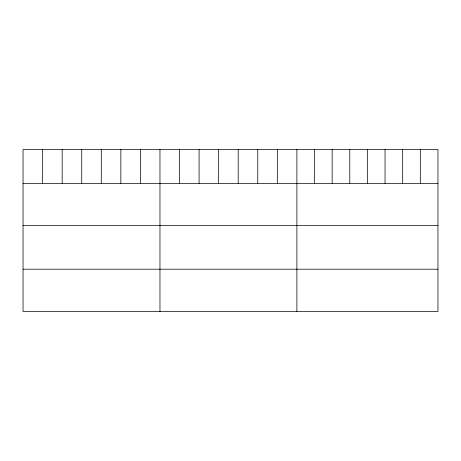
<?xml version="1.0" encoding="UTF-8"?>
<svg xmlns="http://www.w3.org/2000/svg" width="461" height="461" viewBox="0 0 461 461"><rect width="100%" height="100%" fill="white"/><g stroke="black" fill="none" stroke-linecap="round" stroke-linejoin="round"><path stroke-width="0.69" d="M437.95 183.357L437.95 311.475L23.05 311.475L23.05 149.525L437.95 149.525L437.95 183.357L23.05 183.357M23.05 225.636L437.95 225.636M23.05 269.195L437.95 269.195M420.317 149.525L420.317 183.357M402.683 149.525L402.683 183.357M385.05 149.525L385.05 183.357M367.417 149.525L367.417 183.357M349.784 149.525L349.784 183.357M332.151 149.525L332.151 183.357M314.517 149.525L314.517 183.357M296.884 149.525L296.884 311.475M277.326 149.525L277.326 183.357M257.762 149.525L257.762 183.357M238.204 149.525L238.204 183.357M218.647 149.525L218.647 183.357M199.089 149.525L199.089 183.357M179.525 149.525L179.525 183.357M159.967 149.525L159.967 311.475M140.409 149.525L140.409 183.357M120.845 149.525L120.845 183.357M101.287 149.525L101.287 183.357M81.73 149.525L81.73 183.357M62.172 149.525L62.172 183.357M42.608 149.525L42.608 183.357"/></g></svg>
